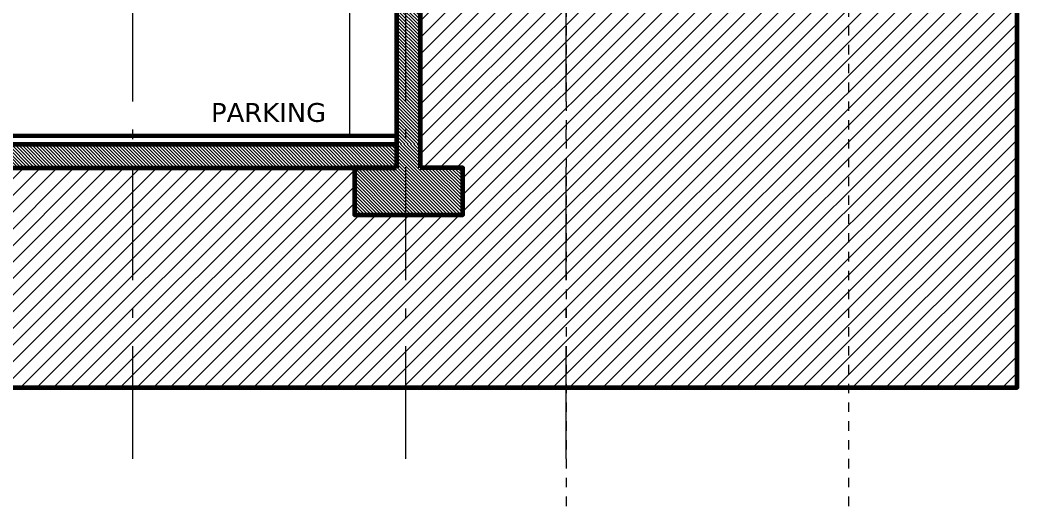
# Model space of a CAD drawing. Header units: inches. Extents: x -48 to 777, y -156 to 510.
# Drawn here: x 151.67 to 162.26, y -6.78 to -1.58 of the extents above; entities that cross this region are included whole.
import ezdxf

# ---------------------------------------------------------------- set-up
doc = ezdxf.new("R2010")
doc.units = ezdxf.units.IN
doc.header["$MEASUREMENT"] = 0
doc.linetypes.add('ACAD_ISO10W100', pattern=[18, 12, -3, 0, -3])
doc.linetypes.add('HIDDEN', pattern=[0.375, 0.25, -0.125])
for name, color, linetype, lineweight in [('A-AXIS ST', 251, 'ACAD_ISO10W100', 5), ('A-DOORS', 38, 'Continuous', 20), ('A-HIDDEN', 254, 'HIDDEN', 5), ('A-PILLARS', 1, 'Continuous', 60), ('A-TEXT', 50, 'Continuous', 15), ('C-STONE', 42, 'Continuous', 30), ('H-PILLARS', 61, 'Continuous', 5)]:
    doc.layers.add(name, color=color, linetype=linetype, lineweight=lineweight)
doc.layers.add('HH-DARK GREY', color=7, linetype='Continuous', lineweight=5, true_color=0x404040)
doc.styles.add('ROMAND', font='verdana.ttf')
pattern_1 = [(135, (-675.768862, 57.906158), (-0.0176776695, -0.0176776695), [])]

msp = doc.modelspace()

# ---------------------------------------------------------------- hatches: boundary and pattern name
at = {"layer": 'H-PILLARS'}
h = msp.add_hatch(dxfattribs=at)
h.set_pattern_fill('ANSI31', color=256, scale=0.2, angle=90)
h.set_pattern_definition([(135, (-675.768862, 58.306158), (-0.0176776695, -0.0176776695), [])])
h.paths.add_polyline_path([(143.36773, 1.25252), (143.11773, 1.25252), (143.11773, -2.89748), (143.36773, -2.89748)])
h.paths.add_polyline_path([(155.91773, 1.25252), (155.66773, 1.25252), (155.66773, -2.89748), (155.91773, -2.89748), (155.91773, -2.49748)])
h = msp.add_hatch(dxfattribs=at)
h.set_pattern_fill('ANSI31', color=256, scale=0.2, angle=90)
h.set_pattern_definition(pattern_1)
h.paths.add_polyline_path([(155.91773, -2.89748), (143.11773, -2.89748), (143.11773, -3.14748), (155.91773, -3.14748)])
h = msp.add_hatch(dxfattribs=at)
h.set_pattern_fill('ANSI31', color=256, scale=0.2, angle=90)
h.set_pattern_definition(pattern_1)
h.paths.add_polyline_path([(156.37013, -3.14748), (155.22013, -3.14748), (155.22013, -3.64748), (156.37013, -3.64748)])
at = {"layer": 'HH-DARK GREY'}
h = msp.add_hatch(dxfattribs=at)
h.set_pattern_fill('ANSI31', color=256)
h.paths.add_polyline_path([(143.11773, 1.25252), (143.11773, 1.40252), (137.68259, 1.40252), (137.68259, -0.14589), (137.98259, -0.14589), (138.08713, -0.14589), (138.08713, -0.32181), (137.58259, -0.32181), (137.58259, -0.14589), (137.58259, -0.00121), (135.38591, 0.09505), (135.38591, -0.85108), (139.42242, -0.85108), (139.42242, -5.48249), (162.25762, -5.48249), (162.25762, -0.95154), (160.36773, -0.88254), (160.36773, -1.25946), (160.66773, -1.25946), (160.77227, -1.25946), (160.77227, -1.43537), (160.16773, -1.43537), (160.16773, -1.25946), (160.16773, 1.40252), (155.91773, 1.40252), (155.91773, 1.25252), (155.91773, -2.89748), (155.91773, -3.14748), (156.37013, -3.14748), (156.37013, -3.64748), (155.22013, -3.64748), (155.22013, -3.14748), (155.16773, -3.14748), (143.82821, -3.14748), (143.82821, -3.64748), (142.67821, -3.64748), (142.67821, -3.14748), (143.11773, -3.14748), (143.11773, -2.89748)])

# ---------------------------------------------------------------- linework, layer by layer
at = {"layer": 'A-AXIS ST', "ltscale": 0.1}
for p, q in [((152.86773, -6.24262), (152.86773, 19.61185)), ((155.76773, -6.24262), (155.76773, 19.61185)), ((157.46773, -6.24262), (157.46773, 19.61185))]:
    msp.add_line(p, q, dxfattribs=at)
at = {"layer": 'A-DOORS'}
msp.add_line((155.16773, 1.25252), (155.16773, -2.79748), dxfattribs=at)
at = {"layer": 'A-HIDDEN', "ltscale": 0.4}
for p, q in [((157.46773, 18.15725), (157.46773, -6.77526)), ((160.46773, 18.15725), (160.46773, -6.77526))]:
    msp.add_line(p, q, dxfattribs=at)
at = {"layer": 'A-PILLARS'}
for p, q in [((155.66773, 1.25252), (155.66773, -3.14748)), ((155.91773, 1.25252), (155.91773, -2.89748)), ((143.36773, -2.89748), (155.66773, -2.89748)), ((155.91773, -2.89748), (155.91773, -3.14748)), ((143.36773, -3.14748), (155.66773, -3.14748)), ((155.56773, -3.14748), (155.16773, -3.14748))]:
    msp.add_line(p, q, dxfattribs=at)
for points in [[(139.42242, -5.48249), (162.25762, -5.48249), (162.25762, -0.95154)], [(155.66773, -3.14748), (155.22013, -3.14748), (155.22013, -3.64748), (156.37013, -3.64748), (156.37013, -3.14748), (155.91773, -3.14748)]]:
    msp.add_lwpolyline(points, dxfattribs=at)
at = {"layer": 'C-STONE'}
for p, q in [((155.66773, -2.79748), (143.36773, -2.79748)), ((155.66773, -2.81748), (143.36773, -2.81748))]:
    msp.add_line(p, q, dxfattribs=at)

# ---------------------------------------------------------------- texts
at = {"layer": 'A-TEXT', "insert": (152.63704, -2.46015), "char_height": 0.2, "width": 3.3447222, "attachment_point": 1, "style": 'ROMAND'}
msp.add_mtext('\\pi1.0603;PARKING', dxfattribs=at)

doc.saveas('drawing.dxf')
